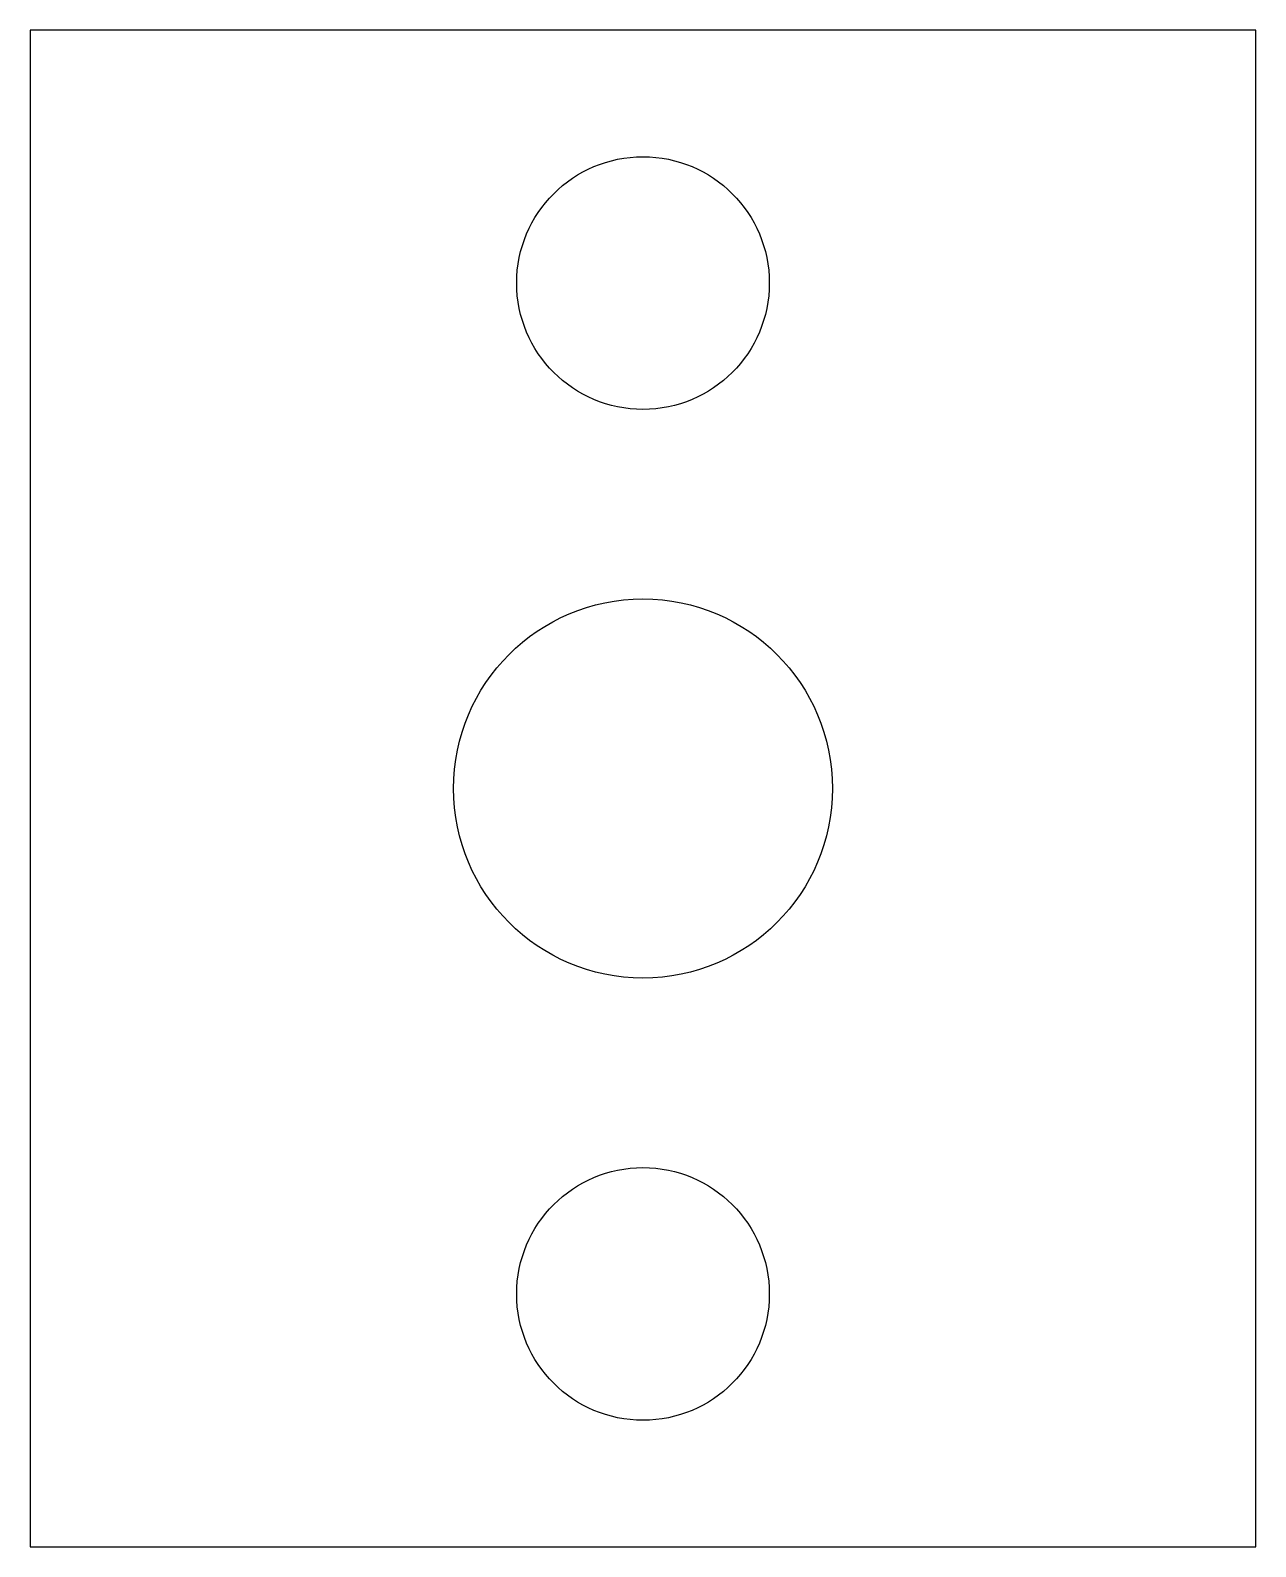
# Model space of a CAD drawing. Header units: millimetres. Extents: x 0 to 9.7, y 0 to 12.
import ezdxf

# ---------------------------------------------------------------- set-up
doc = ezdxf.new("R2010")
doc.units = ezdxf.units.MM

msp = doc.modelspace()

# ---------------------------------------------------------------- linework, layer by layer
at = {"color": 7, "linetype": 'Continuous', "lineweight": 25}
for p, q in [((9.7, 12), (0, 12)), ((0, 12), (0, 0)), ((9.7, 0), (9.7, 12)), ((0, 0), (9.7, 0))]:
    msp.add_line(p, q, dxfattribs=at)
for centre, radius in [((4.85, 10), 1), ((4.85, 6), 1.5), ((4.85, 2), 1)]:
    msp.add_circle(centre, radius, dxfattribs=at)

doc.saveas('drawing.dxf')
